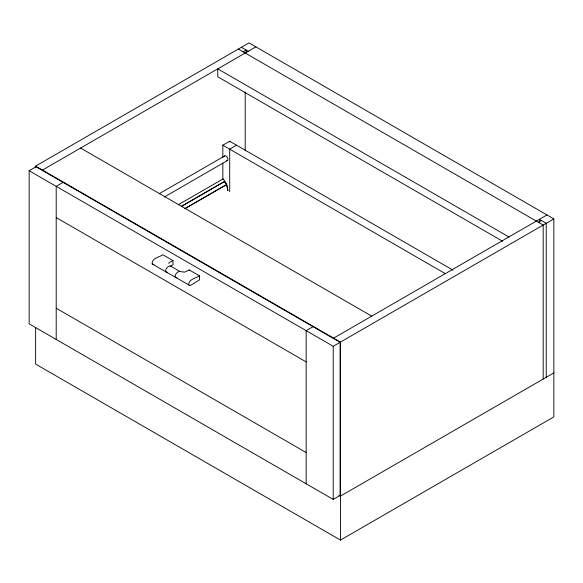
<?xml version="1.0" encoding="UTF-8"?>
<svg xmlns="http://www.w3.org/2000/svg" width="583" height="583" viewBox="0 0 583 583"><rect width="100%" height="100%" fill="white"/><g stroke="black" fill="none" stroke-linecap="round" stroke-linejoin="round"><path stroke-width="0.87" d="M168.83 263.48L169.121 262.532L173.02 260.608L173.02 264.616L170.418 266.336M35.629 167.911L35.629 166.104L249.014 42.902L553.85 218.902L553.85 416.896L340.465 540.098L35.629 364.098L35.629 327.282M29.15 170.724L36.008 166.76L340.086 342.316L340.086 495.433L333.221 499.398L29.15 323.842L29.15 170.724L333.221 346.28L340.086 342.316M243.104 51.814L246.157 50.058L246.157 52.769M42.486 170.061L255.871 46.866M63.066 182.384L56.201 186.341L56.201 339.459M222.837 157.65L222.837 145.189L229.695 141.232L453.013 270.162M236.552 145.189L229.695 149.153L229.695 191.741M159.261 193.694L224.717 155.901M164.319 196.996L227.406 160.573M178.332 204.706L223.216 178.843M181.881 206.025L222.888 182.348M181.998 206.127L211.964 188.826M213.538 187.915L223.005 182.457M184.796 208.67L226.59 184.541L226.393 184.09A2.944 1.698 60 0 0 223.194 182.246M184.898 208.678L226.7 184.549A96.108 55.487 60 0 1 227.931 190.539M177.05 277.814L175.221 277.275C174.55 274.491 177.13 272.159 179.469 271.226L169.945 265.724C167.605 266.657 165.018 268.996 165.696 271.773L167.525 272.312M313.027 326.699L306.17 330.656L306.17 483.773M333.607 338.14L546.992 214.938M538.415 222.312L541.469 220.549M35.629 166.104L340.465 342.097L553.85 218.902M553.85 372.901L340.465 496.097L338.891 495.186M173.02 260.608L162.897 254.764C159.283 257.227 151.5 258.152 152.17 263.961L190.116 285.67L199.517 279.869L199.517 275.861L189.256 269.944L184.709 272.152L179.469 271.467M199.517 275.861C196.005 278.215 188.061 279.293 188.783 285.058M154.007 264.5L152.17 263.961M241.391 47.303L248.249 51.268M238.345 49.067L543.181 225.06L543.181 379.059M508.886 236.938L217.765 68.867L217.765 76.781L502.59 241.224M222.837 145.189L445.361 273.667M80.592 148.06L371.714 316.139M56.201 217.583L306.17 361.897M56.201 308.218L306.17 452.539M546.227 377.296L546.227 223.304L539.37 219.339L539.37 222.057M340.465 342.097L340.465 540.098M333.221 346.28L333.221 499.398M245.203 91.976L245.203 150.859M229.695 141.232L229.695 142.063M222.837 162.992L222.837 179.017A4.278 2.47 60 0 1 225.759 183.295M189.256 269.944L189.256 270.607M224.222 156.608A2.696 1.552 60 0 1 227.406 157.461A2.696 1.552 60 0 1 226.554 160.646M223.107 182.107A3.104 1.793 60 0 1 226.7 184.549M226.59 184.541A95.889 55.363 60 0 1 227.822 190.503"/></g></svg>
